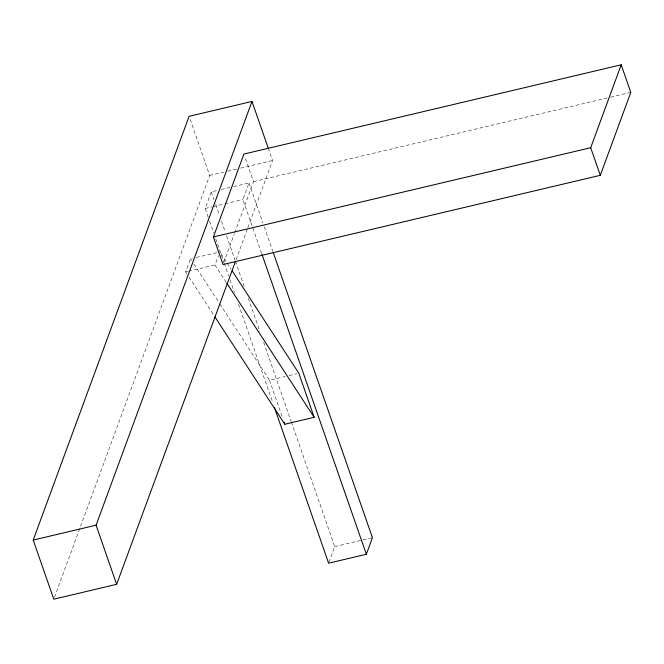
<?xml version="1.0" encoding="UTF-8"?>
<svg xmlns="http://www.w3.org/2000/svg" width="664" height="664" viewBox="0 0 664 664"><rect width="100%" height="100%" fill="white"/><g stroke="black" fill="none" stroke-linecap="round" stroke-linejoin="round"><path stroke-width="0.5" stroke-dasharray="3.32 2.49" d="M54.489 597.243L209.683 175.429L189.788 118.242M208.247 217.244L205.193 208.454L211.293 191.871L217.244 190.46M186.783 273.676L185.654 271.949L190.477 258.844L192.435 258.379M226.266 282.316L215.003 265.002L218.439 255.648M261.616 253.274L242.916 199.532L249.017 182.949L231.147 187.173M223.726 262.62L234.367 233.695M234.724 232.732L253.523 181.637L244.916 156.903M236.093 259.69L247.531 228.59M247.888 227.619L272.564 160.555L268.522 148.927M328.962 562.267L334.722 546.605L291.537 422.495M209.683 175.429L223.66 172.125M227.652 171.179L236.633 169.054M240.625 168.108L272.564 160.555M253.523 181.637L609.618 97.409M610.623 97.168L630.8 92.396M221.22 189.522L230.151 187.406M205.193 208.454L212.14 206.811M213.136 206.57L224.05 203.989M225.046 203.757L242.916 199.532M196.345 257.458L219.817 251.905M185.654 271.949L187.613 271.485M188.593 271.252L215.003 265.002M219.826 303.913L269.484 380.198L285.13 376.496M289.048 375.567L296.874 373.716M334.722 546.605L372.446 537.682M220.946 253.64L226.59 262.305M227.154 263.168L231.105 269.235M190.477 258.844L191.605 260.578M193.863 264.048L219.261 303.05M189.032 277.137L214.389 316.081M249.017 182.949L262.961 223.013M264.322 226.922L272.821 251.357M211.293 191.871L214.007 199.69M215.709 204.578L219.452 215.327M221.494 221.187L225.229 231.935M226.59 235.844L235.089 260.28M235.429 261.251L244.269 286.665M248.353 298.385L259.914 331.618M263.658 342.367L291.197 421.524M269.484 380.198L282.764 418.37M209.608 221.153L213.692 232.881M215.734 238.749L223.892 262.197M224.233 263.176L228.648 275.884M230.01 279.793L234.433 292.492M238.509 304.22L272.854 402.923"/><path stroke-width="1" d="M235.371 261.641L116.648 584.32L53.776 599.194L33.2 540.064L189.115 116.308L251.996 101.434L268.181 147.956M116.648 584.32L96.081 525.199L251.996 101.434M213.418 236.957L243.92 154.048L621.197 64.806L630.8 92.396L600.298 175.313L223.013 264.546L213.418 236.957L590.694 147.715L621.197 64.806M274.556 407.804L328.622 563.188L366.345 554.266L372.446 537.682L273.161 252.328M214.953 316.944L284.814 424.246L314.155 417.299L298.825 373.251L232.234 270.97M33.2 540.064L96.081 525.199M226.831 283.179L314.155 417.299M590.694 147.715L600.298 175.313M261.956 254.254L366.345 554.266M284.126 422.287L284.814 424.246"/></g></svg>
